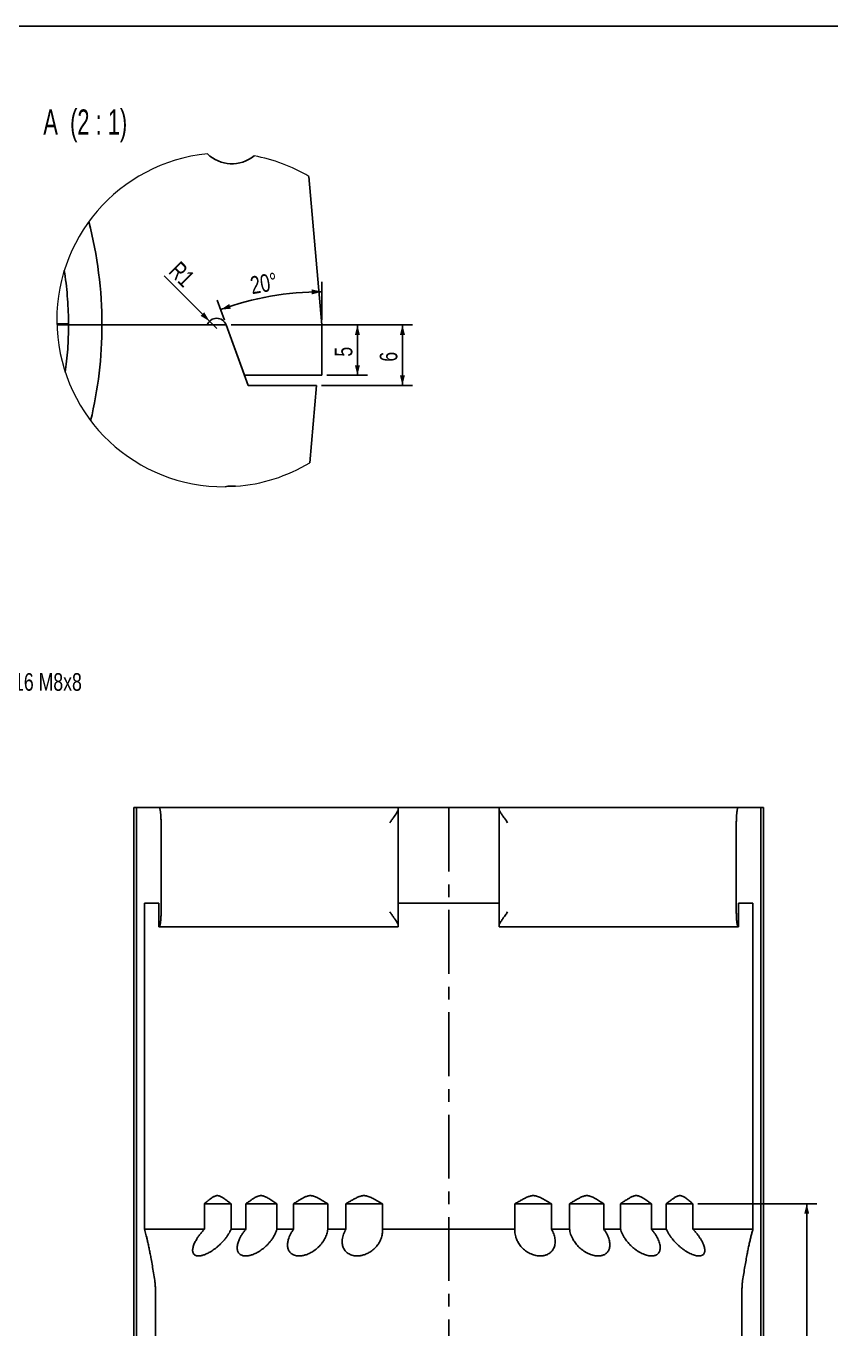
# Model space of a CAD drawing. Header units: millimetres. Extents: x 8 to 871, y 8 to 585.
# Drawn here: x 477.1 to 637, y 326.3 to 585 of the extents above; entities that cross this region are included whole.
import ezdxf

# ---------------------------------------------------------------- set-up
doc = ezdxf.new("R2010")
doc.units = ezdxf.units.MM
doc.linetypes.add('CENTERX2', pattern=[20.32, 12.7, -2.54, 2.54, -2.54])
for name, color, linetype in [('CENTERLINE', 4, 'CENTERX2'), ('DIMENSIONS', 2, 'Continuous'), ('TEXT', 2, 'Continuous')]:
    doc.layers.add(name, color=color, linetype=linetype)
doc.layers.add('OUTLINE', color=7, linetype='Continuous', lineweight=25)
doc.styles.add('SLDTEXTSTYLE0', font='TXT', dxfattribs={"width": 0.75})
doc.styles.add('SLDTEXTSTYLE3', font='TXT', dxfattribs={"width": 0.692308})
doc.styles.add('SLDTEXTSTYLE8', font='TXT', dxfattribs={"width": 0.65})
doc.dimstyles.new('SLDDIMSTYLE2', dxfattribs={"dimtxt": 3.5, "dimasz": 2, "dimexe": 0, "dimexo": 0.0625, "dimgap": 0.875, "dimtad": 1, "dimrnd": 1e-09, "dimzin": 12, "dimdsep": 46, "dimtxsty": 'SLDTEXTSTYLE0', "dimsah": 1, "dimcen": 0.09, "dimadec": 0, "dimazin": 3, "dimtfac": 1, "dimtofl": 0, "dimtmove": 0, "dimatfit": 3, "dimfxl": 0, "dimfrac": 2, "dimtolj": 1, "dimtzin": 12, "dimarcsym": 0})
doc.dimstyles.new('SLDDIMSTYLE29', dxfattribs={"dimtxt": 3.5, "dimasz": 2, "dimexe": 0, "dimexo": 0.0625, "dimgap": 0.875, "dimtad": 1, "dimlfac": 0.5, "dimrnd": 1e-09, "dimzin": 12, "dimdsep": 46, "dimtxsty": 'SLDTEXTSTYLE0', "dimsah": 1, "dimcen": 0.09, "dimadec": 0, "dimazin": 3, "dimtfac": 1, "dimtofl": 0, "dimtmove": 0, "dimatfit": 3, "dimfxl": 0, "dimfrac": 2, "dimtolj": 1, "dimtzin": 12, "dimarcsym": 0})
doc.dimstyles.new('SLDDIMSTYLE31', dxfattribs={"dimtxt": 3.5, "dimasz": 2, "dimexe": 0, "dimexo": 0.0625, "dimgap": 0.875, "dimtad": 1, "dimdec": 4, "dimlfac": 0.5, "dimzin": 12, "dimdsep": 46, "dimtxsty": 'SLDTEXTSTYLE0', "dimsah": 1, "dimcen": 0.09, "dimazin": 3, "dimtfac": 1, "dimtofl": 0, "dimtmove": 0, "dimatfit": 3, "dimfxl": 0, "dimfrac": 2, "dimtolj": 1, "dimtzin": 12, "dimarcsym": 0})
doc.dimstyles.new('SLDDIMSTYLE32', dxfattribs={"dimtxt": 3.5, "dimasz": 2, "dimexe": 0, "dimexo": 0.0625, "dimgap": 0.875, "dimtad": 1, "dimlfac": 0.5, "dimrnd": 1e-09, "dimzin": 12, "dimdsep": 46, "dimtxsty": 'SLDTEXTSTYLE0', "dimsah": 1, "dimcen": 0, "dimadec": 0, "dimazin": 3, "dimtfac": 1, "dimtofl": 0, "dimtmove": 0, "dimatfit": 3, "dimfxl": 0, "dimfrac": 2, "dimtolj": 1, "dimtzin": 12, "dimarcsym": 0})

# ---------------------------------------------------------------- blocks, each defined once
blk = doc.blocks.new('SW_NOTE_0_5')
at = {"layer": 'TEXT', "color": 0, "char_height": 3.5, "attachment_point": 1}
for s, insert, style in [('Tap M8 9 deep', (0.54, 4.54), 'SLDTEXTSTYLE3'), ('plug with DIN 916 M8x8', (0.54, 0.06), 'SLDTEXTSTYLE0')]:
    blk.add_mtext(s, dxfattribs=dict(at, insert=insert, style=style))
blk = doc.blocks.new('_D_80')
at = {"layer": 'DIMENSIONS'}
for q in [(504.55, 535.42), (514.99, 524.98)]:
    blk.add_line((513.57, 526.4), q, dxfattribs=at)
blk.add_solid([(513.57, 526.4), (512.51, 528.17), (511.8, 527.46)], dxfattribs=at)
at = {"layer": 'DIMENSIONS', "insert": (507.7, 538.56), "char_height": 3.5, "attachment_point": 1, "rotation": 315, "style": 'SLDTEXTSTYLE0'}
blk.add_mtext('R1', dxfattribs=at)
blk = doc.blocks.new('_D_81')
at = {"layer": 'DIMENSIONS'}
for p, q in [((517.87, 525.67), (544.93, 525.67)), ((542.93, 525.67), (542.93, 515.67)), ((536.87, 515.67), (544.93, 515.67))]:
    blk.add_line(p, q, dxfattribs=at)
for points in [[(542.93, 525.67), (542.43, 523.67), (543.43, 523.67)], [(542.93, 515.67), (543.43, 517.67), (542.43, 517.67)]]:
    blk.add_solid(points, dxfattribs=at)
at = {"layer": 'DIMENSIONS', "insert": (538.42, 519.37), "char_height": 3.5, "attachment_point": 1, "rotation": 90, "style": 'SLDTEXTSTYLE0'}
blk.add_mtext('5', dxfattribs=at)
blk = doc.blocks.new('_D_82')
at = {"layer": 'DIMENSIONS'}
for p, q in [((535.87, 526.67), (535.87, 534.25)), ((516.52, 526.61), (515.08, 530.58))]:
    blk.add_line(p, q, dxfattribs=at)
blk.add_arc((535.87, 473.47), 58.78, 90, 110, dxfattribs=at)
for points in [[(535.87, 532.25), (533.86, 532.72), (533.87, 531.72)], [(515.76, 528.7), (517.81, 528.88), (517.49, 529.83)]]:
    blk.add_solid(points, dxfattribs=at)
at = {"layer": 'DIMENSIONS', "insert": (521.41, 535.19), "char_height": 3.5, "attachment_point": 1, "rotation": 10, "style": 'SLDTEXTSTYLE0'}
blk.add_mtext('20°', dxfattribs=at)
blk = doc.blocks.new('_D_83')
at = {"layer": 'DIMENSIONS'}
for p, q in [((517.87, 525.67), (553.87, 525.67)), ((551.87, 525.67), (551.87, 513.67)), ((535.82, 513.67), (553.87, 513.67))]:
    blk.add_line(p, q, dxfattribs=at)
for points in [[(551.87, 525.67), (551.37, 523.67), (552.37, 523.67)], [(551.87, 513.67), (552.37, 515.67), (551.37, 515.67)]]:
    blk.add_solid(points, dxfattribs=at)
at = {"layer": 'DIMENSIONS', "insert": (547.36, 518.37), "char_height": 3.5, "attachment_point": 1, "rotation": 90, "style": 'SLDTEXTSTYLE0'}
blk.add_mtext('6', dxfattribs=at)
blk = doc.blocks.new('_D_98')
at = {"layer": 'DIMENSIONS'}
for p, q in [((610.55, 351.19), (634.14, 351.19)), ((632.14, 156.89), (632.14, 351.19)), ((623.98, 156.89), (634.14, 156.89))]:
    blk.add_line(p, q, dxfattribs=at)
for points in [[(632.14, 351.19), (631.64, 349.19), (632.64, 349.19)], [(632.14, 156.89), (632.64, 158.89), (631.64, 158.89)]]:
    blk.add_solid(points, dxfattribs=at)
at = {"layer": 'DIMENSIONS', "insert": (627.63, 248.22), "char_height": 3.5, "attachment_point": 1, "rotation": 90, "style": 'SLDTEXTSTYLE0'}
blk.add_mtext('194,3', dxfattribs=at)

msp = doc.modelspace()

# ---------------------------------------------------------------- linework, layer by layer
at = {"color": 7, "linetype": 'Continuous', "lineweight": 18}
for centre, radius, start, end in [((516.36583, 526.66788), 33.11997, 95.6096581, 270.5518198), ((516.36584, 526.66792), 33.11994, 59.2748948, 79.4886751), ((516.36585, 526.66783), 33.11991, 274.1035941, 301.0974149)]:
    msp.add_arc(centre, radius, start, end, dxfattribs=at)
at = {"layer": 'CENTERLINE'}
msp.add_line((561.05106, 429.83342), (561.05106, 155.56068), dxfattribs=at)
at = {"layer": 'OUTLINE'}
for p, q in [((8, 585), (832, 585)), ((533.28747, 555.13876), (535.86584, 525.66788)), ((483.25553, 525.86788), (485.56215, 525.86788)), ((483.26096, 525.66788), (485.56583, 525.66788)), ((485.56583, 525.66788), (492.20827, 525.66788)), ((492.20827, 525.66788), (516.86584, 525.66788)), ((492.20827, 525.66788), (513.10706, 525.66788)), ((521.23348, 513.66788), (516.86584, 525.66788)), ((520.50553, 515.66788), (516.86584, 525.66788)), ((535.86584, 525.66788), (535.86584, 515.66788)), ((535.86584, 515.66788), (520.50553, 515.66788)), ((534.81597, 513.66788), (521.23348, 513.66788)), ((534.81597, 513.66788), (533.47211, 498.30756)), ((499.07599, 429.83342), (498.55106, 429.83342)), ((498.55106, 156.8852), (498.55106, 429.83342)), ((499.07599, 429.83342), (499.07599, 156.8852)), ((499.07599, 429.83342), (503.54147, 429.83342)), ((503.54147, 429.83342), (551.05106, 429.83342)), ((551.05106, 429.83342), (571.05106, 429.83342)), ((551.05106, 429.53504), (551.05106, 406.4318)), ((571.05106, 429.83342), (618.56064, 429.83342)), ((571.05106, 406.4318), (571.05106, 429.53504)), ((618.56064, 429.83342), (623.02613, 429.83342)), ((623.02613, 166.88521), (623.02613, 429.83342)), ((623.55106, 429.83342), (623.02613, 429.83342)), ((623.55106, 166.88521), (623.55106, 429.83342)), ((503.94021, 409.13342), (503.94021, 426.83342)), ((618.1619, 426.83342), (618.1619, 409.13342)), ((500.63743, 410.83342), (500.63743, 346.13342)), ((500.63743, 410.83342), (503.48719, 410.83342)), ((503.48147, 410.83342), (503.48147, 406.13342)), ((551.05106, 410.83342), (561.05106, 410.83342)), ((561.05106, 410.83342), (571.05106, 410.83342)), ((618.61493, 410.83342), (621.46469, 410.83342)), ((618.62064, 406.13342), (618.62064, 410.83342)), ((621.46469, 346.13342), (621.46469, 410.83342)), ((503.48719, 406.13342), (503.48147, 406.13342)), ((503.54147, 406.13342), (503.48719, 406.13342)), ((551.05106, 406.13342), (503.54147, 406.13342)), ((618.56064, 406.13342), (571.05106, 406.13342)), ((618.61493, 406.13342), (618.56064, 406.13342)), ((618.62064, 406.13342), (618.61493, 406.13342)), ((512.55343, 346.13342), (512.55343, 351.1852)), ((512.55343, 351.1852), (517.84825, 351.1852)), ((517.84825, 351.1852), (517.84825, 346.13342)), ((520.79231, 346.13342), (520.79231, 351.1852)), ((520.79231, 351.1852), (526.92612, 351.1852)), ((526.92612, 351.1852), (526.92612, 346.13342)), ((530.25443, 346.13342), (530.25443, 351.1852)), ((530.25443, 351.1852), (537.04086, 351.1852)), ((537.04086, 351.1852), (537.04086, 346.13342)), ((540.65229, 346.13342), (540.65229, 351.1852)), ((540.65229, 351.1852), (547.88514, 351.1852)), ((547.88514, 351.1852), (547.88514, 346.13342)), ((574.21698, 346.13342), (574.21698, 351.1852)), ((574.21698, 351.1852), (581.44983, 351.1852)), ((581.44983, 351.1852), (581.44983, 346.13342)), ((585.06126, 346.13342), (585.06126, 351.1852)), ((585.06126, 351.1852), (591.84769, 351.1852)), ((591.84769, 351.1852), (591.84769, 346.13342)), ((595.176, 346.13342), (595.176, 351.1852)), ((595.176, 351.1852), (601.30981, 351.1852)), ((601.30981, 351.1852), (601.30981, 346.13342)), ((604.25387, 346.13342), (604.25387, 351.1852)), ((604.25387, 351.1852), (609.54869, 351.1852)), ((609.54869, 351.1852), (609.54869, 346.13342)), ((512.55343, 346.13342), (500.63743, 346.13342)), ((520.79231, 346.13342), (517.84825, 346.13342)), ((530.25443, 346.13342), (526.92612, 346.13342)), ((540.65229, 346.13342), (537.04086, 346.13342)), ((574.21698, 346.13342), (547.88514, 346.13342)), ((585.06126, 346.13342), (581.44983, 346.13342)), ((595.176, 346.13342), (591.84769, 346.13342)), ((604.25387, 346.13342), (601.30981, 346.13342)), ((621.46469, 346.13342), (609.54869, 346.13342)), ((502.82427, 333.84078), (502.82427, 159.88521)), ((619.27785, 159.88521), (619.27785, 333.84078))]:
    msp.add_line(p, q, dxfattribs=at)
for centre, radius, start, end in [((517.99118, 564.64231), 6.98414, 225.871435, 309.2269158), ((411.21961, 525.6911), 80.98866, 359.9835741, 14.632031), ((410.86923, 525.66763), 81.33903, 346.4976499, 0.0001787), ((514.98645, 524.98384), 2, 20.0000384, 159.9999616), ((517.97234, 487.14623), 6.53138, 83.2862752, 101.369208)]:
    msp.add_arc(centre, radius, start, end, dxfattribs=at)
for points, knots in [([(484.71976, 536.43818), (484.75115, 536.25169), (484.92389, 535.22542), (485.15209, 533.346), (485.39338, 530.79786), (485.53383, 528.23702), (485.56584, 526.52436), (485.56583, 525.66802), (485.56583, 525.66788)], [0, 0, 0, 0, 0.052461246, 0.288692292, 0.524923854, 0.762443347, 0.999963012, 1, 1, 1, 1]), ([(485.56583, 525.66788), (485.5579, 524.86492), (485.54204, 523.25901), (485.41051, 520.84939), (485.21464, 518.51464), (485.01726, 516.98777), (484.92332, 516.26112)], [0, 0, 0, 0, 0.255277892, 0.510555576, 0.767068411, 1, 1, 1, 1]), ([(503.54147, 429.83342), (503.55441, 429.83083), (503.58027, 429.82563), (503.61913, 429.78279), (503.65791, 429.71266), (503.69419, 429.61659), (503.72763, 429.50018), (503.75847, 429.36682), (503.78857, 429.20705), (503.82167, 428.99264), (503.85012, 428.75832), (503.8737, 428.51266), (503.89272, 428.27779), (503.9117, 427.98089), (503.92764, 427.61922), (503.93819, 427.23173), (503.93953, 426.96775), (503.94021, 426.83342)], [0, 0, 0, 0, 0.073924403, 0.147845621, 0.223031389, 0.298209836, 0.360509861, 0.422802143, 0.486405284, 0.549995753, 0.639900319, 0.685928045, 0.731944532, 0.799448743, 0.868664116, 0.93316695, 1, 1, 1, 1]), ([(549.34197, 426.83342), (549.34407, 426.83639), (549.40845, 426.92757), (549.53646, 427.10695), (549.72812, 427.37276), (549.921, 427.63882), (550.15039, 427.95594), (550.36092, 428.25076), (550.54645, 428.51983), (550.69481, 428.7434), (550.84327, 428.98294), (550.9615, 429.20741), (551.03645, 429.39512), (551.04614, 429.48795), (551.05106, 429.53504)], [0, 0, 0, 0, 0.0029143418, 0.0893170355, 0.1757163089, 0.2641803412, 0.3526376715, 0.4932037723, 0.5653168012, 0.6374119152, 0.7372589111, 0.8396309708, 0.9186364357, 1, 1, 1, 1]), ([(551.05106, 429.53504), (551.05106, 429.59205), (551.05106, 429.70727), (551.05106, 429.81153), (551.05106, 429.82594), (551.05106, 429.83342)], [0, 0, 0, 0, 0.320290331, 0.647389755, 1, 1, 1, 1]), ([(571.05106, 429.83342), (571.05106, 429.82816), (571.05106, 429.81753), (571.05106, 429.74046), (571.05106, 429.64412), (571.05106, 429.57149), (571.05106, 429.53504)], [0, 0, 0, 0, 0.301376152, 0.608376752, 0.803435237, 1, 1, 1, 1]), ([(571.05106, 429.53504), (571.05591, 429.48861), (571.06561, 429.39569), (571.13964, 429.20946), (571.25819, 428.9839), (571.41875, 428.72491), (571.59824, 428.45639), (571.7888, 428.1838), (572.00435, 427.88298), (572.24244, 427.5542), (572.49932, 427.19938), (572.67199, 426.95828), (572.75805, 426.83639), (572.76015, 426.83342)], [0, 0, 0, 0, 0.080133894, 0.160367157, 0.261402458, 0.362592766, 0.457368427, 0.552496942, 0.647413622, 0.763832843, 0.880601964, 0.997085656, 1, 1, 1, 1]), ([(618.1619, 426.83342), (618.16209, 426.90296), (618.1626, 427.09009), (618.16791, 427.39416), (618.17963, 427.75487), (618.19803, 428.1151), (618.22016, 428.42038), (618.24245, 428.66235), (618.26338, 428.85313), (618.28578, 429.02573), (618.31288, 429.20325), (618.34483, 429.37445), (618.382, 429.53069), (618.42049, 429.65412), (618.46328, 429.7524), (618.51008, 429.82018), (618.54375, 429.829), (618.56064, 429.83342)], [0, 0, 0, 0, 0.0346435, 0.093221835, 0.153502208, 0.225780763, 0.300146224, 0.350569879, 0.401008042, 0.452823806, 0.504649769, 0.579345721, 0.654061875, 0.730808782, 0.807566356, 0.903454374, 1, 1, 1, 1]), ([(503.94021, 409.13342), (503.94002, 409.06388), (503.93951, 408.87674), (503.93421, 408.57267), (503.92249, 408.21197), (503.90409, 407.85173), (503.88195, 407.54647), (503.85967, 407.30449), (503.83873, 407.11372), (503.81634, 406.94109), (503.78923, 406.76359), (503.75729, 406.59239), (503.72011, 406.43614), (503.68163, 406.31271), (503.63883, 406.21445), (503.59203, 406.14665), (503.55837, 406.13784), (503.54147, 406.13342)], [0, 0, 0, 0, 0.034644738, 0.093223061, 0.153502272, 0.225781896, 0.30014548, 0.350569947, 0.401007379, 0.45282448, 0.504649827, 0.579345826, 0.654061978, 0.730808831, 0.807566211, 0.903454377, 1, 1, 1, 1]), ([(551.05106, 406.4318), (551.04642, 406.47738), (551.03699, 406.57003), (550.9633, 406.75556), (550.84464, 406.98158), (550.69744, 407.21936), (550.5499, 407.44184), (550.41165, 407.6426), (550.26527, 407.85003), (550.10252, 408.07707), (549.92556, 408.32171), (549.7343, 408.58554), (549.54105, 408.85344), (549.41, 409.03715), (549.34407, 409.13045), (549.34197, 409.13342)], [0, 0, 0, 0, 0.078890695, 0.160354893, 0.260033431, 0.362554819, 0.43278289, 0.50302879, 0.575208174, 0.647398506, 0.73374407, 0.820099942, 0.908591742, 0.997087557, 1, 1, 1, 1]), ([(572.76015, 409.13342), (572.75805, 409.13045), (572.67194, 409.00859), (572.49935, 408.76743), (572.24243, 408.41265), (572.00435, 408.08386), (571.7888, 407.78303), (571.59824, 407.51045), (571.41876, 407.24191), (571.25818, 406.98295), (571.13964, 406.75738), (571.06561, 406.57113), (571.05591, 406.47822), (571.05106, 406.4318)], [0, 0, 0, 0, 0.0029127306, 0.119399634, 0.2361671408, 0.35258477, 0.4475029896, 0.5426314948, 0.6374085995, 0.7385961531, 0.8396326994, 0.9198670647, 1, 1, 1, 1]), ([(618.56064, 406.13342), (618.54771, 406.13601), (618.52185, 406.1412), (618.48298, 406.18404), (618.4442, 406.25418), (618.40794, 406.35025), (618.37448, 406.46665), (618.34366, 406.60002), (618.31354, 406.7598), (618.28045, 406.97418), (618.25199, 407.20852), (618.22841, 407.45417), (618.2094, 407.68904), (618.19041, 407.98596), (618.17447, 408.34761), (618.16393, 408.73511), (618.16259, 408.99909), (618.1619, 409.13342)], [0, 0, 0, 0, 0.073924355, 0.147845634, 0.223031603, 0.298209725, 0.360509447, 0.422802072, 0.486405788, 0.549995042, 0.639901111, 0.685928008, 0.731943591, 0.799449809, 0.868662979, 0.933168176, 1, 1, 1, 1]), ([(551.05106, 406.13342), (551.05106, 406.13591), (551.05106, 406.14091), (551.05106, 406.18735), (551.05106, 406.27346), (551.05106, 406.37872), (551.05106, 406.4318)], [0, 0, 0, 0, 0.207359138, 0.416512424, 0.705767802, 1, 1, 1, 1]), ([(571.05106, 406.4318), (571.05106, 406.41281), (571.05106, 406.3236), (571.05106, 406.23036), (571.05106, 406.16496), (571.05106, 406.13776), (571.05106, 406.13474), (571.05106, 406.13342)], [0, 0, 0, 0, 0.099959191, 0.4697335485, 0.6600928051, 0.8504500268, 1, 1, 1, 1]), ([(517.84825, 351.1852), (517.61592, 351.36396), (517.15133, 351.72143), (516.59373, 352.1265), (516.17223, 352.40989), (515.8874, 352.57996), (515.62977, 352.70294), (515.40099, 352.77671), (515.20436, 352.8093), (514.99241, 352.80727), (514.76934, 352.75659), (514.53915, 352.66355), (514.23183, 352.4966), (513.85286, 352.24821), (513.40855, 351.91124), (512.97688, 351.55143), (512.69455, 351.30725), (512.55343, 351.1852)], [0, 0, 0, 0, 0.131051883, 0.262071063, 0.314318057, 0.366568367, 0.418689555, 0.45247499, 0.48633989, 0.520050408, 0.561360861, 0.602883007, 0.644373052, 0.733156768, 0.822045093, 0.911052867, 1, 1, 1, 1]), ([(526.92612, 351.1852), (526.66109, 351.36396), (526.1311, 351.72143), (525.49171, 352.1265), (525.00709, 352.40989), (524.67902, 352.57996), (524.38175, 352.70294), (524.11736, 352.77671), (523.88983, 352.8093), (523.64428, 352.80727), (523.38545, 352.75659), (523.11796, 352.66355), (522.76026, 352.4966), (522.31818, 352.24821), (521.79818, 351.91123), (521.29142, 351.55143), (520.95864, 351.30725), (520.79231, 351.1852)], [0, 0, 0, 0, 0.131051829, 0.262071452, 0.314318492, 0.366568585, 0.418689652, 0.452475216, 0.486340086, 0.520050433, 0.561360925, 0.602883221, 0.644373401, 0.733156999, 0.822045066, 0.911052887, 1, 1, 1, 1]), ([(537.04086, 351.1852), (536.75118, 351.36396), (536.1719, 351.72143), (535.47014, 352.1265), (534.93713, 352.4099), (534.57579, 352.57996), (534.24792, 352.70294), (533.95594, 352.77671), (533.70443, 352.8093), (533.43272, 352.80727), (533.14601, 352.75659), (532.84933, 352.66355), (532.45215, 352.4966), (531.96038, 352.24821), (531.38048, 351.91124), (530.81404, 351.55143), (530.44092, 351.30725), (530.25443, 351.1852)], [0, 0, 0, 0, 0.131051712, 0.262071436, 0.314318165, 0.366568546, 0.41868959, 0.452475131, 0.486340003, 0.52005071, 0.561360833, 0.602883218, 0.644373323, 0.733156792, 0.822045246, 0.911053028, 1, 1, 1, 1]), ([(547.88514, 351.1852), (547.57961, 351.36396), (546.96863, 351.72143), (546.22583, 352.1265), (545.66063, 352.40989), (545.277, 352.57996), (544.92848, 352.70294), (544.61779, 352.77671), (544.34995, 352.8093), (544.06035, 352.80727), (543.75446, 352.75659), (543.43761, 352.66355), (543.013, 352.4966), (542.48648, 352.24821), (541.86431, 351.91123), (541.2554, 351.55143), (540.85328, 351.30725), (540.65229, 351.1852)], [0, 0, 0, 0, 0.131051924, 0.262071402, 0.314318444, 0.366568657, 0.418689485, 0.452475217, 0.486340091, 0.520050528, 0.561360738, 0.602883223, 0.6443731, 0.733157035, 0.822044974, 0.911053067, 1, 1, 1, 1]), ([(581.44983, 351.1852), (581.15296, 351.36396), (580.5593, 351.72143), (579.83033, 352.1265), (579.27288, 352.40989), (578.89324, 352.57996), (578.54722, 352.70294), (578.23787, 352.77671), (577.97058, 352.8093), (577.68093, 352.80727), (577.37418, 352.75659), (577.05558, 352.66355), (576.62747, 352.4966), (576.09447, 352.24821), (575.46115, 351.91123), (574.83815, 351.55143), (574.42399, 351.30725), (574.21698, 351.1852)], [0, 0, 0, 0, 0.131051868, 0.262071218, 0.314318248, 0.36656852, 0.418689385, 0.452475077, 0.486339889, 0.52005041, 0.561360732, 0.602883057, 0.644372907, 0.733156875, 0.822044918, 0.911052797, 1, 1, 1, 1]), ([(591.84769, 351.1852), (591.57215, 351.36396), (591.02115, 351.72143), (590.34197, 352.12651), (589.82162, 352.40989), (589.4668, 352.57996), (589.143, 352.70294), (588.85321, 352.77671), (588.60262, 352.8093), (588.33082, 352.80727), (588.04271, 352.75659), (587.74316, 352.66355), (587.34025, 352.4966), (586.83791, 352.24821), (586.2398, 351.91124), (585.65036, 351.55143), (585.25758, 351.30725), (585.06126, 351.1852)], [0, 0, 0, 0, 0.131051832, 0.262071182, 0.314318294, 0.366568458, 0.418689436, 0.452475078, 0.486339928, 0.520050389, 0.561360777, 0.602883146, 0.644373105, 0.733156914, 0.822045127, 0.911052727, 1, 1, 1, 1]), ([(601.30981, 351.1852), (601.06398, 351.36396), (600.57237, 351.72143), (599.96362, 352.1265), (599.49618, 352.40989), (599.17696, 352.57996), (598.88522, 352.70294), (598.6238, 352.77671), (598.39751, 352.8093), (598.15183, 352.80727), (597.89111, 352.75659), (597.61971, 352.66355), (597.25426, 352.4966), (596.79782, 352.24821), (596.2531, 351.91123), (595.71513, 351.55143), (595.35567, 351.30725), (595.176, 351.1852)], [0, 0, 0, 0, 0.131051881, 0.262071388, 0.314318358, 0.366568581, 0.418689565, 0.452475123, 0.486339911, 0.520050508, 0.561360789, 0.602883286, 0.644372964, 0.733156885, 0.822045081, 0.911052797, 1, 1, 1, 1]), ([(609.54869, 351.1852), (609.34003, 351.36396), (608.92276, 351.72142), (608.40294, 352.1265), (608.0026, 352.40989), (607.72869, 352.57996), (607.47788, 352.70294), (607.25276, 352.77671), (607.05765, 352.8093), (606.84556, 352.80727), (606.62014, 352.75659), (606.38515, 352.66355), (606.06825, 352.4966), (605.67159, 352.24821), (605.19681, 351.91124), (604.72666, 351.55143), (604.41143, 351.30725), (604.25387, 351.1852)], [0, 0, 0, 0, 0.1310521295, 0.2620712918, 0.314318279, 0.3665685821, 0.4186894631, 0.4524755178, 0.4863400941, 0.5200506078, 0.5613607405, 0.6028834966, 0.6443732318, 0.7331569495, 0.822045262, 0.9110527329, 1, 1, 1, 1]), ([(500.63743, 346.13342), (500.68744, 345.966), (500.78746, 345.63116), (500.93633, 345.08111), (501.08434, 344.49831), (501.24534, 343.82238), (501.4189, 343.0451), (501.60463, 342.15718), (501.78867, 341.2242), (501.99181, 340.13889), (502.21337, 338.88665), (502.45288, 337.45938), (502.61035, 336.46118), (502.68909, 335.9621)], [0, 0, 0, 0, 0.069771216, 0.139542962, 0.209436785, 0.27933101, 0.369131287, 0.458952997, 0.548779606, 0.638586757, 0.759050107, 0.879530593, 1, 1, 1, 1]), ([(517.84825, 346.13342), (517.77783, 345.98051), (517.63674, 345.67416), (517.36704, 345.2068), (517.05859, 344.73827), (516.70895, 344.27066), (516.32011, 343.80691), (515.89282, 343.35007), (515.43, 342.90593), (514.96819, 342.50948), (514.51687, 342.1616), (514.08418, 341.86081), (513.66808, 341.60355), (513.27554, 341.38969), (512.91184, 341.21592), (512.56896, 341.0768), (512.25152, 340.972), (511.96181, 340.89762), (511.68402, 340.84913), (511.42329, 340.82957), (511.18279, 340.83822), (510.93604, 340.87991), (510.70144, 340.96995), (510.4905, 341.12194), (510.33611, 341.32556), (510.23759, 341.57794), (510.19777, 341.86808), (510.21223, 342.18905), (510.27594, 342.53291), (510.38479, 342.89533), (510.53492, 343.27284), (510.72192, 343.66016), (510.969, 344.1017), (511.28804, 344.59794), (511.69111, 345.14544), (512.11333, 345.65985), (512.41652, 345.9861), (512.55343, 346.13342)], [0, 0, 0, 0, 0.034415913, 0.068955261, 0.103499599, 0.137922604, 0.172541459, 0.207312288, 0.242043594, 0.276608021, 0.304024556, 0.331497614, 0.358880202, 0.380537692, 0.402247002, 0.423879006, 0.441979628, 0.460130983, 0.478219748, 0.496371526, 0.514588879, 0.532742536, 0.558431517, 0.584135743, 0.61213214, 0.64014873, 0.669232877, 0.69842569, 0.727552247, 0.757075274, 0.786702837, 0.816352841, 0.845906565, 0.886183675, 0.92655845, 0.966837259, 1, 1, 1, 1]), ([(526.92612, 346.13342), (526.88143, 345.98051), (526.7919, 345.67416), (526.59325, 345.2068), (526.35071, 344.73827), (526.06106, 344.27066), (525.72588, 343.80691), (525.34522, 343.35007), (524.92093, 342.90593), (524.48644, 342.50948), (524.0523, 342.1616), (523.62806, 341.86081), (523.21218, 341.60355), (522.81262, 341.38969), (522.43623, 341.21592), (522.0751, 341.0768), (521.73458, 340.972), (521.4183, 340.89762), (521.10911, 340.84913), (520.81216, 340.82957), (520.53131, 340.83822), (520.2346, 340.87991), (519.9394, 340.96995), (519.65558, 341.12194), (519.42398, 341.32556), (519.24469, 341.57795), (519.12395, 341.86808), (519.05853, 342.18905), (519.04472, 342.53291), (519.07899, 342.89533), (519.15775, 343.27284), (519.27729, 343.66016), (519.45348, 344.1017), (519.70028, 344.59794), (520.03286, 345.14544), (520.39671, 345.65984), (520.66925, 345.9861), (520.79231, 346.13342)], [0, 0, 0, 0, 0.034415805, 0.068955153, 0.10349966, 0.137922649, 0.172541481, 0.207312404, 0.242043524, 0.276607924, 0.304024532, 0.331497585, 0.35888017, 0.380537627, 0.402246989, 0.423878995, 0.441979686, 0.46013107, 0.478219644, 0.496371559, 0.514589013, 0.532742626, 0.558431495, 0.58413577, 0.612132189, 0.640148572, 0.669232836, 0.698425642, 0.727552311, 0.757075299, 0.786702848, 0.816352866, 0.845906584, 0.886183667, 0.926558433, 0.96683732, 1, 1, 1, 1]), ([(537.04086, 346.13342), (537.02327, 345.98051), (536.98801, 345.67416), (536.86644, 345.2068), (536.69718, 344.73827), (536.47631, 344.27066), (536.20499, 343.8069), (535.88252, 343.35007), (535.50966, 342.90593), (535.11569, 342.50948), (534.71191, 342.1616), (534.30902, 341.86081), (533.90599, 341.60355), (533.51154, 341.38969), (533.13392, 341.21592), (532.7655, 341.0768), (532.41224, 340.972), (532.07901, 340.89762), (531.74782, 340.84913), (531.42368, 340.82957), (531.11099, 340.83822), (530.77335, 340.87991), (530.42652, 340.96995), (530.07844, 341.12194), (529.77666, 341.32556), (529.52205, 341.57795), (529.32407, 341.86807), (529.18076, 342.18905), (529.08985, 342.53291), (529.04848, 342.89533), (529.05348, 343.27284), (529.10194, 343.66016), (529.20187, 344.1017), (529.36895, 344.59794), (529.62092, 345.14544), (529.91535, 345.65984), (530.14895, 345.9861), (530.25443, 346.13342)], [0, 0, 0, 0, 0.03441578, 0.068955247, 0.103499589, 0.137922678, 0.172541427, 0.207312429, 0.242043614, 0.276607934, 0.304024436, 0.331497579, 0.358880238, 0.380537642, 0.40224705, 0.423879074, 0.441979814, 0.460131002, 0.47821957, 0.496371538, 0.514588988, 0.532742609, 0.558431524, 0.584135866, 0.612132255, 0.640148589, 0.669232899, 0.698425653, 0.727552239, 0.757075237, 0.786702815, 0.816352827, 0.845906555, 0.886183714, 0.92655845, 0.966837367, 1, 1, 1, 1]), ([(547.88514, 346.13342), (547.89517, 345.98051), (547.91527, 345.67416), (547.87446, 345.20679), (547.78364, 344.73827), (547.63827, 344.27066), (547.43904, 343.80691), (547.18455, 343.35007), (546.87445, 342.90593), (546.53297, 342.50948), (546.17182, 342.16159), (545.80252, 341.86081), (545.42458, 341.60355), (545.04724, 341.38969), (544.67985, 341.21592), (544.31534, 341.0768), (543.96009, 340.972), (543.62002, 340.89762), (543.2769, 340.84913), (542.9354, 340.82957), (542.60039, 340.83822), (542.23207, 340.87991), (541.84416, 340.96995), (541.44237, 341.12194), (541.0796, 341.32556), (540.7574, 341.57794), (540.4882, 341.86808), (540.27135, 342.18905), (540.1061, 342.5329), (539.99036, 342.89533), (539.92145, 343.27284), (539.89734, 343.66016), (539.91799, 344.1017), (540.00026, 344.59794), (540.16397, 345.14544), (540.38003, 345.65984), (540.56759, 345.9861), (540.65229, 346.13342)], [0, 0, 0, 0, 0.034415761, 0.068955026, 0.103499609, 0.137922404, 0.17254142, 0.20731221, 0.242043525, 0.276608017, 0.304024458, 0.331497684, 0.35888016, 0.380537608, 0.402246981, 0.42387896, 0.441979723, 0.46013098, 0.478219618, 0.496371491, 0.514589062, 0.532742601, 0.558431529, 0.584135647, 0.612132017, 0.640148734, 0.669232862, 0.698425703, 0.727552393, 0.757075212, 0.786702799, 0.816352879, 0.845906701, 0.886183689, 0.926558444, 0.966837339, 1, 1, 1, 1]), ([(581.44983, 346.13342), (581.53762, 345.98051), (581.71352, 345.67416), (581.91253, 345.2068), (582.06368, 344.73827), (582.16153, 344.27066), (582.20529, 343.80691), (582.19181, 343.35007), (582.11751, 342.90593), (581.98785, 342.50947), (581.81365, 342.1616), (581.60669, 341.86081), (581.36819, 341.60355), (581.10716, 341.38969), (580.83452, 341.21592), (580.54604, 341.0768), (580.24816, 340.972), (579.94887, 340.89762), (579.63235, 340.84913), (579.30158, 340.82957), (578.96183, 340.83822), (578.57063, 340.87991), (578.13334, 340.96995), (577.64837, 341.12194), (577.17442, 341.32556), (576.71488, 341.57794), (576.28843, 341.86808), (575.89838, 342.18905), (575.54846, 342.53291), (575.23911, 342.89533), (574.96965, 343.27284), (574.74088, 343.66016), (574.52956, 344.1017), (574.35302, 344.59794), (574.23351, 345.14545), (574.18552, 345.65984), (574.20719, 345.9861), (574.21698, 346.13342)], [0, 0, 0, 0, 0.034415797, 0.068955244, 0.103499676, 0.137922605, 0.17254151, 0.207312225, 0.242043425, 0.276607874, 0.304024548, 0.331497739, 0.358880252, 0.380537745, 0.402247141, 0.423878908, 0.441979651, 0.46013102, 0.478219729, 0.496371484, 0.514589012, 0.532742582, 0.55843155, 0.584135739, 0.612132151, 0.64014865, 0.669232785, 0.698425764, 0.727552293, 0.757075311, 0.786702978, 0.81635296, 0.845906667, 0.886183853, 0.926558449, 0.966837447, 1, 1, 1, 1]), ([(591.84769, 346.13342), (591.95707, 345.98051), (592.17622, 345.67416), (592.44624, 345.2068), (592.67209, 344.73827), (592.84837, 344.27066), (592.97382, 343.80691), (593.04487, 343.35007), (593.05705, 342.90593), (593.00896, 342.50948), (592.91044, 342.1616), (592.77263, 341.86081), (592.59727, 341.60355), (592.39275, 341.38969), (592.16984, 341.21592), (591.92558, 341.0768), (591.66601, 340.972), (591.39935, 340.89762), (591.1116, 340.84913), (590.80499, 340.82957), (590.48455, 340.83822), (590.10955, 340.87991), (589.68211, 340.96995), (589.19817, 341.12194), (588.71487, 341.32556), (588.23599, 341.57794), (587.78126, 341.86808), (587.35513, 342.18905), (586.96266, 342.53291), (586.60518, 342.89533), (586.28268, 343.27284), (585.99696, 343.66016), (585.71813, 344.1017), (585.46259, 344.59794), (585.2521, 345.14544), (585.11537, 345.65985), (585.07809, 345.9861), (585.06126, 346.13342)], [0, 0, 0, 0, 0.034415781, 0.068955153, 0.10349959, 0.137922551, 0.172541466, 0.207312388, 0.242043542, 0.276607953, 0.304024565, 0.331497547, 0.358880085, 0.380537603, 0.402247019, 0.423878848, 0.441979601, 0.460130978, 0.478219571, 0.496371568, 0.514588934, 0.532742542, 0.558431525, 0.584135659, 0.61213211, 0.640148627, 0.669232802, 0.698425645, 0.727552266, 0.757075297, 0.786702812, 0.816352765, 0.845906609, 0.88618366, 0.926558426, 0.966837229, 1, 1, 1, 1]), ([(601.30981, 346.13342), (601.43745, 345.98051), (601.6932, 345.67416), (602.02602, 345.2068), (602.31972, 344.73827), (602.56906, 344.27066), (602.77239, 343.80691), (602.92581, 343.35007), (603.0241, 342.90593), (603.05905, 342.50948), (603.03919, 342.1616), (602.97473, 341.86081), (602.86784, 341.60355), (602.72603, 341.38969), (602.55964, 341.21592), (602.367, 341.0768), (602.15364, 340.972), (601.92771, 340.89762), (601.67749, 340.84913), (601.40432, 340.82957), (601.11295, 340.83822), (600.76554, 340.87991), (600.36093, 340.96995), (599.89274, 341.12194), (599.41477, 341.32556), (598.9311, 341.57794), (598.4619, 341.86808), (598.01264, 342.18905), (597.58955, 342.53291), (597.19479, 342.89533), (596.82907, 343.27284), (596.49508, 343.66016), (596.1572, 344.1017), (595.83044, 344.59794), (595.53536, 345.14544), (595.31403, 345.65985), (595.21894, 345.9861), (595.176, 346.13342)], [0, 0, 0, 0, 0.034415725, 0.068955178, 0.103499604, 0.137922534, 0.172541394, 0.207312339, 0.242043501, 0.276607974, 0.304024558, 0.331497577, 0.358880118, 0.380537584, 0.402246966, 0.423878966, 0.441979804, 0.460130969, 0.47821965, 0.496371419, 0.514588996, 0.532742502, 0.558431502, 0.584135644, 0.612132088, 0.640148625, 0.669232778, 0.698425685, 0.727552249, 0.757075274, 0.786702885, 0.816352859, 0.845906562, 0.886183634, 0.926558499, 0.966837238, 1, 1, 1, 1]), ([(609.54869, 346.13342), (609.69071, 345.98051), (609.97528, 345.67416), (610.36079, 345.2068), (610.71341, 344.73827), (611.02825, 344.27066), (611.30328, 343.80691), (611.53442, 343.35008), (611.71583, 342.90593), (611.83274, 342.50948), (611.89216, 342.1616), (611.903, 341.86081), (611.86783, 341.60355), (611.79305, 341.38969), (611.68822, 341.21592), (611.55307, 341.0768), (611.39239, 340.972), (611.21405, 340.89762), (611.00896, 340.84913), (610.77755, 340.82957), (610.52409, 340.83822), (610.21483, 340.87991), (609.84535, 340.96995), (609.40713, 341.12194), (608.949, 341.32556), (608.47525, 341.57794), (608.00583, 341.86808), (607.54709, 342.18905), (607.10624, 342.53291), (606.68619, 342.89533), (606.28837, 343.27284), (605.91625, 343.66016), (605.52958, 344.1017), (605.14153, 344.59794), (604.77082, 345.14544), (604.47164, 345.65985), (604.32161, 345.9861), (604.25387, 346.13342)], [0, 0, 0, 0, 0.0344157926, 0.0689551434, 0.103499587, 0.1379225023, 0.1725413599, 0.2073123834, 0.2420435048, 0.276607934, 0.3040244713, 0.3314975348, 0.3588801394, 0.3805376312, 0.4022468935, 0.4238789662, 0.4419797562, 0.4601309511, 0.4782196028, 0.4963713825, 0.5145890112, 0.5327425487, 0.5584315317, 0.5841356794, 0.6121321361, 0.6401485602, 0.669232724, 0.6984256978, 0.7275522578, 0.7570751794, 0.7867028806, 0.8163528231, 0.8459065921, 0.8861837058, 0.926558484, 0.9668372568, 1, 1, 1, 1]), ([(619.41303, 335.9621), (619.4867, 336.42951), (619.63407, 337.36444), (619.85801, 338.70594), (620.08419, 339.9963), (620.29823, 341.14719), (620.49964, 342.168), (620.68799, 343.06741), (620.8781, 343.91729), (621.06997, 344.71187), (621.26529, 345.46045), (621.39759, 345.90698), (621.46469, 346.13342)], [0, 0, 0, 0, 0.112752824, 0.2255293925, 0.3382980368, 0.4510401692, 0.5420821129, 0.6331646641, 0.7242516331, 0.8153168181, 0.9063443704, 1, 1, 1, 1]), ([(502.68909, 335.9621), (502.69893, 335.89551), (502.71863, 335.76222), (502.74603, 335.52491), (502.77076, 335.26012), (502.79192, 334.96504), (502.80786, 334.6602), (502.81834, 334.35009), (502.82354, 334.08013), (502.82406, 333.90882), (502.82427, 333.84078)], [0, 0, 0, 0, 0.142743112, 0.2857251725, 0.4281730005, 0.5646259862, 0.7008952422, 0.8134441353, 0.9259008211, 1, 1, 1, 1]), ([(619.27785, 333.84078), (619.2785, 333.95983), (619.27981, 334.19804), (619.28946, 334.53966), (619.30384, 334.85491), (619.32245, 335.14475), (619.34453, 335.40815), (619.3694, 335.64446), (619.39252, 335.82624), (619.40743, 335.925), (619.41303, 335.9621)], [0, 0, 0, 0, 0.129555846, 0.259238201, 0.387570961, 0.516061869, 0.650162292, 0.784785465, 0.919171567, 1, 1, 1, 1])]:
    msp.add_open_spline(points, degree=3, knots=knots, dxfattribs=at)

# ---------------------------------------------------------------- block references
at = {"layer": 'TEXT'}
msp.add_blockref('SW_NOTE_0_5', (450.40595, 456.4711), dxfattribs=at)

# ---------------------------------------------------------------- texts
at = {"layer": 'TEXT', "insert": (488.89013, 568.44606), "char_height": 5, "attachment_point": 2, "style": 'SLDTEXTSTYLE8'}
msp.add_mtext('A  (2 : 1)', dxfattribs=at)

# ---------------------------------------------------------------- dimensions: what is measured, and where the dimension line sits
at = {"layer": 'DIMENSIONS'}
dim = msp.add_radius_dim(center=(514.98645, 524.98384), mpoint=(513.57224, 526.39806), dimstyle='SLDDIMSTYLE32', dxfattribs=at)
dim.commit()
dim.dimension.update_dxf_attribs({"geometry": '_D_80', "text_midpoint": (506.25642, 533.71389), "dimtype": 164})
dim = msp.add_angular_dim_2l(base=(525.65812, 531.35662), line1=((535.86583, 525.66788), (535.86583, 515.66788)), line2=((521.23348, 513.66788), (516.86583, 525.66788)), dimstyle='SLDDIMSTYLE31', dxfattribs=at)
dim.commit()
dim.dimension.update_dxf_attribs({"geometry": '_D_82', "text_midpoint": (525.65812, 531.35662), "dimtype": 162})
for base, p1, p2, dimstyle, picture, middle in [((542.93247, 515.66788), (516.86584, 525.66788), (535.86583, 515.66788), 'SLDDIMSTYLE29', '_D_81', (542.93247, 520.66788)), ((551.86681, 513.66788), (516.86584, 525.66788), (534.81597, 513.66788), 'SLDDIMSTYLE29', '_D_83', (551.86681, 519.66788)), ((632.14016, 351.1852), (622.97801, 156.8852), (609.54868, 351.1852), 'SLDDIMSTYLE2', '_D_98', (632.14016, 254.0352))]:
    dim = msp.add_linear_dim(base=base, p1=p1, p2=p2, angle=90, dimstyle=dimstyle, dxfattribs=at)
    dim.commit()
    dim.dimension.update_dxf_attribs({"geometry": picture, "text_midpoint": middle, "dimtype": 160})

doc.saveas('drawing.dxf')
